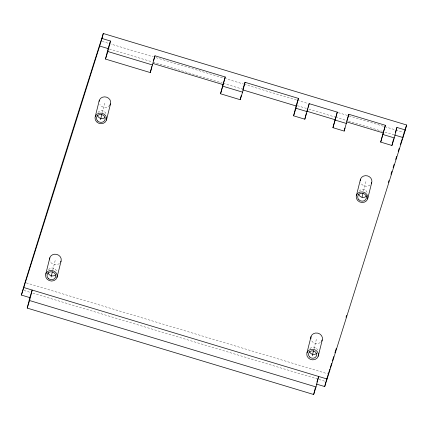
<?xml version="1.0" encoding="UTF-8"?>
<svg xmlns="http://www.w3.org/2000/svg" width="428" height="428" viewBox="0 0 428 428"><rect width="100%" height="100%" fill="white"/><g stroke="black" fill="none" stroke-linecap="round" stroke-linejoin="round"><path stroke-width="0.32" stroke-dasharray="2.14 1.6" d="M52.853 269.865L55.431 259.507M102.303 112.527L104.887 102.169M314.05 348.66L316.634 338.302M363.597 190.952L366.09 180.964M102.196 41.43L108.594 43.362M109.236 43.554L153.39 56.87M155.947 57.646L223.774 78.105M224.416 78.297L243.612 84.091M244.254 84.284L296.722 100.115M297.364 100.307L308.24 103.587M338.318 112.66L395.269 129.839M395.905 130.032L403.588 132.348M109.381 48.969L152.218 61.889M152.86 62.081L222.555 83.107M223.191 83.299L242.376 89.088M297.364 105.673L306.314 108.375M308.872 109.145L335.087 117.053M335.729 117.251L345.958 120.332M348.515 121.108L382.402 131.326M384.959 132.102L394.552 134.991M26.301 282.903L327.688 373.821M23.925 290.457L30.324 292.388M32.881 293.159L318.277 379.251M318.914 379.449L325.312 381.375M48.557 269.784A4.403 3.959 14 0 1 52.949 268.083A4.403 3.959 14 0 1 56.566 271.202M109.905 105.106A5.869 5.275 14 0 1 99.794 104.528M370.161 184.95A5.869 5.275 14 0 1 360.574 182.462M320.331 342.577A5.869 5.275 14 0 1 311.541 340.661M59.508 263.493A5.869 5.275 14 0 1 49.776 260.556M310.011 348.729A4.109 3.692 14 0 1 314.109 347.135A4.109 3.692 14 0 1 317.485 350.05M98.007 112.446A4.403 3.959 14 0 1 102.961 110.879A4.403 3.959 14 0 1 106.149 114.902M359.21 191.241A4.403 3.959 14 0 1 364.164 189.674A4.403 3.959 14 0 1 367.352 193.702"/><path stroke-width="0.64" d="M316.875 382.134L318.657 376.469L316.041 386.955L313.665 394.509L27.215 308.096L29.832 297.61L21.4 295.069L25.022 282.517A1129.332 26.771 -73.2 0 1 100.917 41.045L103.292 33.491L406.6 124.987L405.353 129.984L324.708 386.564L316.281 384.023M27.215 308.096L29.591 300.542L32.202 290.056L29.832 297.61M21.4 295.069L102.046 38.483L103.292 33.491M45.764 274.043L49.814 257.811M51.076 276.986L52.366 271.807M405.353 129.984L396.927 127.437L394.311 137.928L391.936 145.483L380.695 142.091L385.377 125.297L348.847 114.281L344.171 131.075L332.93 127.683L337.296 112.136L309.203 103.662L304.832 119.209L293.597 115.817L295.973 108.263L298.428 98.397L245.046 82.294L242.585 92.159L240.21 99.713L220.543 93.78L225.219 76.987L154.979 55.795L150.298 72.589L105.486 59.069L108.102 48.583L110.472 41.029L102.046 38.483M105.486 59.069L107.861 51.515L110.472 41.029M95.219 116.705L99.264 100.473M57.004 277.435A5.869 5.275 14 0 0 49.948 270.528A5.869 5.275 14 0 0 47.203 279.249A5.869 5.275 14 0 0 57.004 277.435L61.054 261.198M100.527 119.647L101.816 114.469M106.46 120.097A5.869 5.275 14 0 0 99.398 113.19A5.869 5.275 14 0 0 96.658 121.91A5.869 5.275 14 0 0 106.46 120.097L110.504 103.86M150.298 72.589L151.838 66.431M220.543 93.78L225.219 76.987M240.21 99.713L241.285 95.396M293.597 115.817L296.053 105.951L298.428 98.397M304.832 119.209L306.368 113.062M332.93 127.683L337.296 112.136M344.171 131.075L344.941 127.993M306.967 352.838L311.017 336.606M312.28 355.78L313.569 350.602M356.422 195.5L360.467 179.268M318.207 356.23A5.869 5.275 14 0 0 311.151 349.323A5.869 5.275 14 0 0 308.406 358.049A5.869 5.275 14 0 0 318.207 356.23L322.257 339.998M362.04 197.196L362.976 193.451M313.665 394.509L315.356 387.725M380.695 142.091L385.377 125.297M367.663 198.892A5.869 5.275 14 0 0 360.601 191.985A5.869 5.275 14 0 0 357.862 200.711A5.869 5.275 14 0 0 367.663 198.892L371.707 182.66M324.708 386.564L325.799 382.193M391.936 145.483L393.626 138.693M153.395 60.83L154.979 55.795M242.869 89.217L245.046 82.294M307.026 110.585L307.62 108.696M308.016 107.439L309.203 103.662M346.873 120.573L348.847 114.281M395.344 132.477L396.927 127.437M325.954 381.567L328.33 374.019M404.225 132.541L406.6 124.987M99.671 46.037L108.102 48.583M394.552 134.991L402.978 137.538M242.671 89.848L296.053 105.951M153.24 63.542L222.849 84.541M346.477 121.836L383.001 132.851M306.828 111.216L334.926 119.69M107.861 51.515L152.673 65.035M222.918 86.226L242.585 92.159M295.973 108.263L307.208 111.654M335.306 120.129L346.546 123.521M383.071 134.536L394.311 137.928M23.775 287.514L327.083 379.01M29.591 300.542L316.041 386.955M55.378 274.979A4.403 3.959 14 0 1 48.075 272.78M328.522 373.393A1129.332 26.771 -73.2 0 1 329.881 369.016M330.272 367.77A1129.332 26.771 -73.2 0 1 331.625 363.404M332.401 360.911A1129.332 26.771 -73.2 0 1 333.754 356.556M334.915 352.827A1129.332 26.771 -73.2 0 1 336.306 348.355M346.001 317.255A1129.332 26.771 -73.2 0 1 346.589 315.366M388.373 182.451A1129.332 26.771 -73.2 0 1 388.966 180.568M390.946 174.324A1129.332 26.771 -73.2 0 1 391.936 171.211M393.118 167.487A1129.332 26.771 -73.2 0 1 394.097 164.384M395.67 159.441A1129.332 26.771 -73.2 0 1 396.649 156.359M398.211 151.442A1129.332 26.771 -73.2 0 1 399.217 148.275M400.426 144.482A1129.332 26.771 -73.2 0 1 402.229 138.811M402.63 137.554A1129.332 26.771 -73.2 0 1 404.027 133.167M99.077 101.372A5.869 5.275 14 0 1 106.711 97.21A5.869 5.275 14 0 1 109.905 105.106M360.253 180.627A5.869 5.275 14 0 1 367.427 175.86A5.869 5.275 14 0 1 371.349 183.505M310.872 338.896A5.869 5.275 14 0 1 317.72 333.134A5.869 5.275 14 0 1 321.653 341.239M49.595 259.17A5.869 5.275 14 0 1 56.769 254.398A5.869 5.275 14 0 1 60.69 262.048M316.378 353.576A4.109 3.692 14 0 1 309.562 351.522M104.828 117.641A4.403 3.959 14 0 1 97.531 115.442M366.737 195.655A4.403 3.959 14 0 1 362.35 197.362A4.403 3.959 14 0 1 358.734 194.237M48.252 278.371A4.403 3.959 14 0 0 55.603 277.007A4.403 3.959 14 0 0 50.306 271.828A4.403 3.959 14 0 0 48.252 278.371M309.663 356.995A4.109 3.692 14 0 0 316.522 355.721A4.109 3.692 14 0 0 311.579 350.885A4.109 3.692 14 0 0 309.663 356.995M97.702 121.033A4.403 3.959 14 0 0 105.053 119.669A4.403 3.959 14 0 0 99.761 114.49A4.403 3.959 14 0 0 97.702 121.033M358.905 199.828A4.403 3.959 14 0 0 366.256 198.469A4.403 3.959 14 0 0 360.959 193.29A4.403 3.959 14 0 0 358.905 199.828"/></g></svg>
